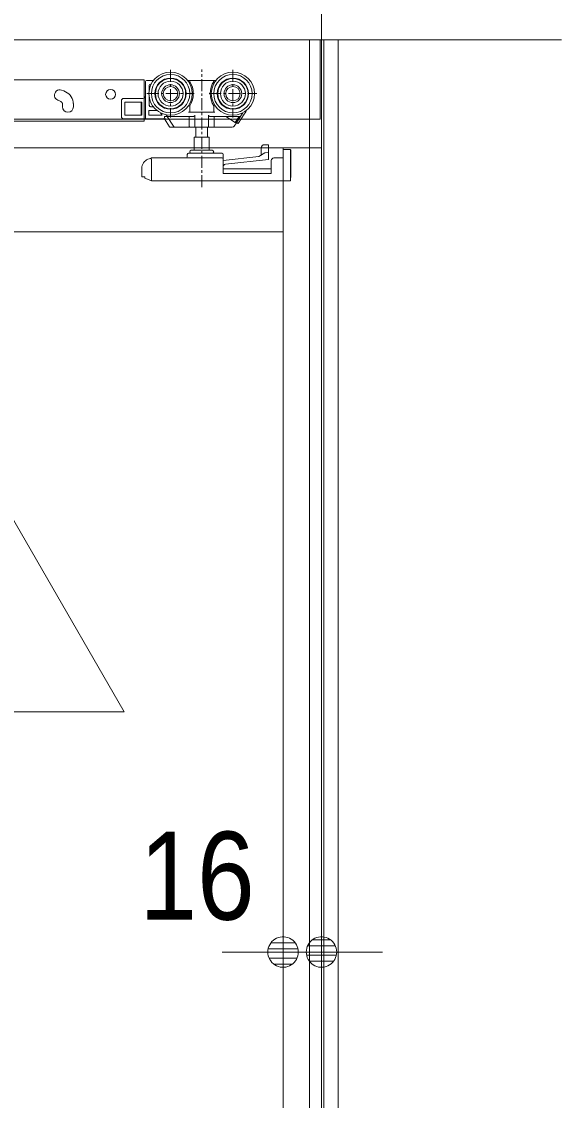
# Model space of a CAD drawing. Units: millimetres, scale not verified. Extents: x -6062 to 6062, y -3045 to 3045.
# Drawn here: x -1644.5 to -1419.5, y -91.8 to 357.6 of the extents above; entities that cross this region are included whole.
import ezdxf
from ezdxf.enums import TextEntityAlignment as Align

# ---------------------------------------------------------------- set-up
doc = ezdxf.new("R2010")
doc.units = ezdxf.units.MM
doc.header["$LTSCALE"] = 20
doc.linetypes.add('CHAIN1', pattern=[8, 5, -1, 1, -1])
for name, color, linetype, lineweight in [('0-0_2寸法-2', 7, 'Continuous', 9), ('0-1_0', 7, 'Continuous', 9), ('0-2_2寸法-1', 7, 'Continuous', 9), ('0-3_2寸法-3', 7, 'Continuous', 9), ('0-4_3一般', 7, 'Continuous', 9)]:
    doc.layers.add(name, color=color, linetype=linetype, lineweight=lineweight)
doc.styles.add('ＭＳ Ｐゴシック', font='')
doc.styles.get('ＭＳ Ｐゴシック').set_extended_font_data('MS PGothic')

# ---------------------------------------------------------------- blocks, each defined once
blk = doc.blocks.new('_Dot')
at = {"layer": '0-1_0'}
for p, q in [((-10, 0), (-20, 0)), ((9.78, 2), (-9.78, 2)), ((7.99, 6), (-7.99, 6)), ((9.16, -3.98), (-9.16, -3.98)), ((6, -7.98), (-6, -7.98))]:
    blk.add_line(p, q, dxfattribs=at)
for points in [[(10, 0), (9.92, 1.25), (9.69, 2.49), (9.3, 3.68), (8.76, 4.82), (8.09, 5.88), (7.29, 6.85), (6.37, 7.71), (5.36, 8.44), (4.26, 9.05), (3.09, 9.51), (1.87, 9.82), (0.63, 9.98), (-0.63, 9.98), (-1.87, 9.82), (-3.09, 9.51), (-4.26, 9.05), (-5.36, 8.44), (-6.37, 7.71), (-7.29, 6.85), (-8.09, 5.88), (-8.76, 4.82), (-9.3, 3.68), (-9.69, 2.49), (-9.92, 1.25), (-10, 0), (0, 0)], [(-10, 0), (-9.92, -1.25), (-9.69, -2.49), (-9.3, -3.68), (-8.76, -4.82), (-8.09, -5.88), (-7.29, -6.85), (-6.37, -7.71), (-5.36, -8.44), (-4.26, -9.05), (-3.09, -9.51), (-1.87, -9.82), (-0.63, -9.98), (0.63, -9.98), (1.87, -9.82), (3.09, -9.51), (4.26, -9.05), (5.36, -8.44), (6.37, -7.71), (7.29, -6.85), (8.09, -5.88), (8.76, -4.82), (9.3, -3.68), (9.69, -2.49), (9.92, -1.25), (10, 0), (0, 0)]]:
    blk.add_lwpolyline(points, close=True, dxfattribs=at)
blk = doc.blocks.new('グループ-11')
at = {"layer": '0-4_3一般'}
for p, q in [((7360, 7000), (-60560, 7000)), ((5360, 7000), (5360, -40000))]:
    blk.add_line(p, q, dxfattribs=at)
blk = doc.blocks.new('グループ-12')
at = {"layer": '0-4_3一般'}
for p, q in [((5360, -40000), (5360, 7000)), ((3882.1, 6665.9), (-2223.9, 6665.9)), ((3882.1, 6659.9), (3882.1, 6665.9)), ((3882.1, 6659.9), (3882.1, 6481.9)), ((3892, 6352), (3892, 6652)), ((3959.5, 6662), (3902, 6662)), ((4262, 6662), (4244.5, 6662)), ((4262, 6662), (4262, 6659.3)), ((4462, 6662), (4262, 6662)), ((4262, 6659.3), (4262, 6654.4)), ((4262, 6654.4), (4262, 6634.4)), ((4479.5, 6662), (4462, 6662)), ((4462, 6659.3), (4462, 6662)), ((4462, 6654.4), (4462, 6659.3)), ((4462, 6634.4), (4462, 6654.4)), ((3194.3, 6581.5), (3213.1, 6574.7)), ((3924, 6622), (3924, 6578.7)), ((3940.8, 6632), (3934, 6632)), ((3182.4, 6490.1), (3163.6, 6496.9)), ((3196.1, 6479.9), (3194.4, 6481.9)), ((3194.8, 6481.5), (3194.5, 6481.9)), ((3692, 6492), (3692, 6362)), ((3712, 6512), (3872, 6512)), ((3722, 6482), (3862, 6482)), ((3722, 6372), (3722, 6482)), ((3858.4, 6372), (3858.4, 6482)), ((3862, 6482), (3862, 6372)), ((3882.1, 6481.9), (3882.1, 6341.9)), ((3924, 6525.2), (3924, 6452)), ((3202.1, 6461.9), (3202.1, 6441.9)), ((3292.1, 6462.4), (3292.1, 6461.9)), ((3292.1, 6441.9), (3292.1, 6461.9)), ((3922, 6372), (3922, 6412)), ((3922, 6412), (3988.9, 6412)), ((3934, 6442), (3959.5, 6442)), ((4018.2, 6392.7), (4031.6, 6372)), ((4252.2, 6452.4), (4252, 6452.5)), ((4262, 6449.5), (4262, 6398)), ((4462, 6398), (4462, 6449.5)), ((4462, 6398), (4472, 6398)), ((4471.8, 6452.4), (4472, 6452.5)), ((4688.8, 6366.5), (4705.8, 6392.7)), ((4727.5, 6406.1), (4731, 6403.9)), ((-2223.9, 6321.9), (3882.1, 6321.9)), ((3892, 6342), (3712, 6342)), ((3862, 6372), (3722, 6372)), ((3882.1, 6321.9), (3882.1, 6341.9)), ((4031.6, 6372), (3922, 6372)), ((4041.1, 6342), (4063, 6342)), ((4051.1, 6362), (4073.9, 6362)), ((4051.1, 6352), (4051.1, 6362)), ((4051.1, 6342), (4093.6, 6276.5)), ((4064.9, 6375.8), (4067.4, 6372)), ((4073.9, 6362), (4067.4, 6372)), ((4073.9, 6362), (4125.8, 6282)), ((4079.3, 6362), (4290, 6362)), ((4258.1, 6362), (4258.1, 6282)), ((4305.7, 6371.5), (4305.8, 6372)), ((4305.8, 6282), (4305.8, 6372)), ((4418.2, 6372), (4418.2, 6282)), ((4433.5, 6362), (4434, 6362)), ((4434, 6362), (4680.4, 6362)), ((4465.9, 6362), (4465.9, 6282)), ((4562.2, 6362), (4640.8, 6310.9)), ((4674, 6362), (4640.8, 6310.9)), ((4641.2, 6311.1), (4640.8, 6310.9)), ((4665.6, 6303.3), (4653, 6311.4)), ((4102, 6272), (4132.3, 6272)), ((4132.3, 6272), (4125.8, 6282)), ((4137.8, 6272), (4132.3, 6272)), ((4137.8, 6272), (4264, 6272)), ((4263.7, 6272), (4264, 6272)), ((4308.1, 6272.1), (4308.3, 6272)), ((4312.5, 6190), (4312.5, 6272)), ((4411.5, 6272), (4411.5, 6190)), ((4415.9, 6272.1), (4415.7, 6272)), ((4415.7, 6272), (4460, 6272)), ((4460, 6272), (4616.6, 6272)), ((4460.3, 6272), (4460, 6272)), ((4299, 6190), (4425, 6190)), ((4299, 6080), (4299, 6190)), ((4425, 6190), (4425, 6080)), ((4865.4, 6118.6), (4865.7, 6119.2)), ((4877.6, 6124.7), (4878, 6124.7)), ((4878, 6124.7), (4917.6, 6124.7)), ((4918, 6122.8), (4918, 6124.4)), ((4918, 6124.4), (4918, 6124.4)), ((4918, 6116), (4918, 6122.8)), ((4918, 6062.3), (4918, 6116)), ((4242, 6046), (4242, 6026)), ((4308.7, 6056), (4252, 6056)), ((4450, 6080), (4274, 6080)), ((4308.7, 6056), (4415.3, 6056)), ((4532, 6056), (4415.3, 6056)), ((4542, 6026), (4542, 6046)), ((4838, 6027.6), (4542, 5996)), ((4542, 6026), (4542, 6006)), ((4888, 6059.1), (4838, 6027.6)), ((4858, 6092), (4858, 6040.2)), ((4918, 6062.3), (4888, 6059.1)), ((4918, 6002), (4918, 6062.3)), ((5040, -39740), (5040, 6100)), ((5102, 6086), (5042, 6086)), ((5102, 5826), (5102, 6086)), ((5104, 6084), (5102, 6084)), ((5104, 6074), (5104, 6084)), ((5104, 6074), (5104, 5860)), ((5360, -39740), (5360, 6100)), ((3922.6, 6008.7), (3913.9, 6005.4)), ((3922.6, 6008.7), (3932.5, 6012.4)), ((3940.3, 6015.3), (3932.5, 6012.4)), ((3942, 6006.3), (3942, 6006)), ((3942, 6006), (3942, 5826)), ((4532, 6016), (3943.8, 6016)), ((4542, 5888), (4542, 6006)), ((4559.9, 5963.7), (4918, 6002)), ((4942, 5888), (4942, 5996)), ((3862, 5930.5), (3862, 5860)), ((3862, 5860), (3887.4, 5860)), ((3887.4, 5860), (3887.4, 5846.5)), ((3887.4, 5846.5), (3922.6, 5833.3)), ((4542, 5926), (4942, 5926)), ((4542, 5888), (4942, 5888)), ((3942, 5826), (3922.6, 5833.3)), ((5102, 5826), (3942, 5826)), ((5040, 5400), (-10380, 5400))]:
    blk.add_line(p, q, dxfattribs=at)
at = {"layer": '0-4_3一般', "linetype": 'CHAIN1'}
for p, q in [((4102, 6750), (4102, 6354)), ((4362, 5773.4), (4362, 6753.4)), ((4622, 6750), (4622, 6354)), ((3904, 6552), (4300, 6552)), ((4424, 6552), (4820, 6552))]:
    blk.add_line(p, q, dxfattribs=at)
at = {"layer": '0-4_3一般'}
blk.add_lwpolyline([(5350, 6340), (5350, 7000), (-26440, 7000), (-26440, 6340)], close=True, dxfattribs=at)
for points in [[(3202.1, 6461.9), (3202.1, 6462.4), (3202.1, 6463), (3202.1, 6463.5), (3202, 6464.1), (3202, 6464.6), (3201.9, 6465.2), (3201.9, 6465.7), (3201.8, 6466.2), (3201.7, 6466.8), (3201.6, 6467.3), (3201.5, 6467.8), (3201.4, 6468.4), (3201.3, 6468.9), (3201.1, 6469.4), (3201, 6470), (3200.8, 6470.5), (3200.7, 6471), (3200.5, 6471.5), (3200.3, 6472.1), (3200.1, 6472.6), (3199.9, 6473.1), (3199.7, 6473.6), (3199.5, 6474.1), (3199.2, 6474.6), (3199, 6475.1), (3198.7, 6475.6), (3198.5, 6476.1), (3198.2, 6476.6), (3198, 6477), (3197.7, 6477.5), (3197.4, 6478), (3197.1, 6478.4), (3196.8, 6478.9), (3196.5, 6479.3), (3196.2, 6479.8), (3195.8, 6480.2), (3195.5, 6480.6), (3195.2, 6481.1), (3194.8, 6481.5)], [(3290.4, 6481.9), (3290.5, 6481.4), (3290.6, 6480.9), (3290.6, 6480.4), (3290.7, 6479.9), (3290.8, 6479.4), (3290.8, 6478.9), (3290.9, 6478.4), (3291, 6477.9), (3291, 6477.4), (3291.1, 6476.9), (3291.2, 6476.4), (3291.2, 6475.9), (3291.3, 6475.4), (3291.3, 6474.9), (3291.4, 6474.4), (3291.4, 6473.9), (3291.5, 6473.4), (3291.5, 6472.9), (3291.6, 6472.4), (3291.6, 6471.9), (3291.7, 6471.4), (3291.7, 6470.9), (3291.8, 6470.4), (3291.8, 6469.9), (3291.8, 6469.4), (3291.9, 6468.9), (3291.9, 6468.4), (3291.9, 6467.9), (3292, 6467.4), (3292, 6466.9), (3292, 6466.4), (3292, 6465.9), (3292, 6465.4), (3292.1, 6464.9), (3292.1, 6464.4), (3292.1, 6463.9), (3292.1, 6463.4), (3292.1, 6462.9), (3292.1, 6462.4)], [(4252, 6398), (4262, 6398), (4462, 6398)], [(4262, 6449.5), (4261.7, 6449.6), (4261.5, 6449.7), (4261.2, 6449.7), (4261, 6449.8), (4260.7, 6449.9), (4260.5, 6449.9), (4260.2, 6450), (4260, 6450.1), (4259.7, 6450.2), (4259.5, 6450.2), (4259.2, 6450.3), (4259, 6450.4), (4258.7, 6450.5), (4258.5, 6450.5), (4258.2, 6450.6), (4258, 6450.7), (4257.7, 6450.8), (4257.5, 6450.8), (4257.2, 6450.9), (4257, 6451), (4256.7, 6451.1), (4256.5, 6451.1), (4256.2, 6451.2), (4256, 6451.3), (4255.7, 6451.4), (4255.5, 6451.4), (4255.2, 6451.5), (4255, 6451.6), (4254.7, 6451.7), (4254.5, 6451.7), (4254.2, 6451.8), (4254, 6451.9), (4253.7, 6452), (4253.5, 6452), (4253.2, 6452.1), (4253, 6452.2), (4252.7, 6452.3), (4252.5, 6452.3), (4252.2, 6452.4)], [(4462, 6449.5), (4462.3, 6449.6), (4462.5, 6449.7), (4462.8, 6449.7), (4463, 6449.8), (4463.3, 6449.9), (4463.5, 6449.9), (4463.8, 6450), (4464, 6450.1), (4464.3, 6450.2), (4464.5, 6450.2), (4464.8, 6450.3), (4465, 6450.4), (4465.3, 6450.5), (4465.5, 6450.5), (4465.8, 6450.6), (4466, 6450.7), (4466.3, 6450.8), (4466.5, 6450.8), (4466.8, 6450.9), (4467, 6451), (4467.3, 6451.1), (4467.5, 6451.1), (4467.8, 6451.2), (4468, 6451.3), (4468.3, 6451.4), (4468.5, 6451.4), (4468.8, 6451.5), (4469, 6451.6), (4469.3, 6451.7), (4469.5, 6451.7), (4469.8, 6451.8), (4470, 6451.9), (4470.3, 6452), (4470.5, 6452), (4470.8, 6452.1), (4471, 6452.2), (4471.3, 6452.3), (4471.5, 6452.3), (4471.8, 6452.4)], [(4665.6, 6303.3), (4715.5, 6380.1), (4731, 6403.9)], [(3892, 6352), (3892, 6342), (4041.1, 6342)], [(4290, 6362), (4290.5, 6362), (4291, 6362), (4291.5, 6362.1), (4292, 6362.1), (4292.5, 6362.2), (4293, 6362.3), (4293.6, 6362.4), (4294.1, 6362.5), (4294.6, 6362.6), (4295.1, 6362.7), (4295.6, 6362.8), (4296.1, 6363), (4296.6, 6363.1), (4297.1, 6363.3), (4297.6, 6363.5), (4298.1, 6363.7), (4298.7, 6363.9), (4299.2, 6364.1), (4299.7, 6364.3), (4300.2, 6364.5), (4300.7, 6364.8), (4301.2, 6365), (4301.6, 6365.3), (4302.1, 6365.6), (4302.5, 6365.9), (4302.9, 6366.2), (4303.2, 6366.5), (4303.6, 6366.9), (4303.9, 6367.2), (4304.2, 6367.6), (4304.4, 6368), (4304.7, 6368.4), (4304.9, 6368.8), (4305.1, 6369.2), (4305.2, 6369.6), (4305.4, 6370.1), (4305.5, 6370.5), (4305.6, 6371), (4305.7, 6371.5)], [(4418.2, 6372), (4418.3, 6371.5), (4418.4, 6371), (4418.5, 6370.5), (4418.6, 6370.1), (4418.8, 6369.6), (4418.9, 6369.2), (4419.1, 6368.8), (4419.3, 6368.4), (4419.6, 6368), (4419.8, 6367.6), (4420.1, 6367.2), (4420.4, 6366.9), (4420.8, 6366.5), (4421.1, 6366.2), (4421.5, 6365.9), (4421.9, 6365.6), (4422.4, 6365.3), (4422.8, 6365), (4423.3, 6364.8), (4423.8, 6364.5), (4424.3, 6364.3), (4424.8, 6364.1), (4425.3, 6363.9), (4425.9, 6363.7), (4426.4, 6363.5), (4426.9, 6363.3), (4427.4, 6363.1), (4427.9, 6363), (4428.4, 6362.8), (4428.9, 6362.7), (4429.4, 6362.6), (4429.9, 6362.5), (4430.4, 6362.4), (4431, 6362.3), (4431.5, 6362.2), (4432, 6362.1), (4432.5, 6362.1), (4433, 6362), (4433.5, 6362)], [(4633.3, 6281.1), (4651.7, 6309.4), (4688.8, 6366.5)], [(4651.7, 6309.4), (4651.9, 6309.7), (4652, 6310), (4652.1, 6310.2), (4652.2, 6310.5), (4652.2, 6310.7), (4652.2, 6311), (4652.2, 6311.2), (4652.2, 6311.4), (4652.1, 6311.5), (4652, 6311.7), (4651.8, 6311.8), (4651.6, 6312), (4651.4, 6312.1), (4651.1, 6312.2), (4650.8, 6312.2), (4650.5, 6312.3), (4650.2, 6312.3), (4649.8, 6312.4), (4649.4, 6312.4), (4648.9, 6312.4), (4648.5, 6312.3), (4648, 6312.3), (4647.5, 6312.3), (4647.1, 6312.2), (4646.7, 6312.2), (4646.2, 6312.1), (4645.8, 6312.1), (4645.4, 6312), (4645, 6312), (4644.6, 6311.9), (4644.2, 6311.8), (4643.8, 6311.8), (4643.4, 6311.7), (4643, 6311.6), (4642.6, 6311.5), (4642.2, 6311.4), (4641.9, 6311.3), (4641.5, 6311.2), (4641.2, 6311.1)], [(4258.1, 6282), (4258.1, 6281.7), (4258.1, 6281.3), (4258.2, 6281), (4258.2, 6280.7), (4258.3, 6280.4), (4258.3, 6280.1), (4258.4, 6279.8), (4258.4, 6279.4), (4258.5, 6279.1), (4258.6, 6278.8), (4258.6, 6278.5), (4258.7, 6278.2), (4258.8, 6277.9), (4258.9, 6277.6), (4259, 6277.3), (4259.1, 6276.9), (4259.2, 6276.6), (4259.3, 6276.3), (4259.4, 6276), (4259.6, 6275.7), (4259.7, 6275.4), (4259.8, 6275.1), (4260, 6274.8), (4260.2, 6274.6), (4260.3, 6274.3), (4260.5, 6274.1), (4260.7, 6273.8), (4260.9, 6273.6), (4261.1, 6273.4), (4261.3, 6273.2), (4261.5, 6273), (4261.8, 6272.9), (4262, 6272.7), (4262.3, 6272.6), (4262.5, 6272.4), (4262.8, 6272.3), (4263.1, 6272.2), (4263.4, 6272.1), (4263.7, 6272)], [(4264, 6272), (4308.3, 6272), (4415.7, 6272)], [(4305.8, 6282), (4305.8, 6281.7), (4305.8, 6281.4), (4305.8, 6281.2), (4305.8, 6280.9), (4305.8, 6280.6), (4305.8, 6280.3), (4305.8, 6280.1), (4305.8, 6279.8), (4305.8, 6279.5), (4305.8, 6279.2), (4305.8, 6278.9), (4305.8, 6278.7), (4305.8, 6278.4), (4305.8, 6278.1), (4305.9, 6277.8), (4305.9, 6277.5), (4305.9, 6277.2), (4305.9, 6276.9), (4305.9, 6276.7), (4305.9, 6276.4), (4305.9, 6276.1), (4305.9, 6275.8), (4306, 6275.5), (4306, 6275.3), (4306.1, 6275), (4306.1, 6274.7), (4306.2, 6274.5), (4306.3, 6274.3), (4306.4, 6274), (4306.5, 6273.8), (4306.7, 6273.6), (4306.8, 6273.4), (4307, 6273.2), (4307.1, 6273), (4307.3, 6272.8), (4307.5, 6272.6), (4307.7, 6272.4), (4307.9, 6272.3), (4308.1, 6272.1)], [(4418.2, 6282), (4418.2, 6281.7), (4418.2, 6281.4), (4418.2, 6281.2), (4418.2, 6280.9), (4418.2, 6280.6), (4418.2, 6280.3), (4418.2, 6280.1), (4418.2, 6279.8), (4418.2, 6279.5), (4418.2, 6279.2), (4418.2, 6278.9), (4418.2, 6278.7), (4418.2, 6278.4), (4418.2, 6278.1), (4418.1, 6277.8), (4418.1, 6277.5), (4418.1, 6277.2), (4418.1, 6276.9), (4418.1, 6276.7), (4418.1, 6276.4), (4418.1, 6276.1), (4418.1, 6275.8), (4418, 6275.5), (4418, 6275.3), (4417.9, 6275), (4417.9, 6274.7), (4417.8, 6274.5), (4417.7, 6274.3), (4417.6, 6274), (4417.5, 6273.8), (4417.3, 6273.6), (4417.2, 6273.4), (4417, 6273.2), (4416.9, 6273), (4416.7, 6272.8), (4416.5, 6272.6), (4416.3, 6272.4), (4416.1, 6272.3), (4415.9, 6272.1)], [(4465.9, 6282), (4465.9, 6281.7), (4465.9, 6281.3), (4465.8, 6281), (4465.8, 6280.7), (4465.7, 6280.4), (4465.7, 6280.1), (4465.6, 6279.8), (4465.6, 6279.4), (4465.5, 6279.1), (4465.4, 6278.8), (4465.4, 6278.5), (4465.3, 6278.2), (4465.2, 6277.9), (4465.1, 6277.6), (4465, 6277.3), (4464.9, 6276.9), (4464.8, 6276.6), (4464.7, 6276.3), (4464.6, 6276), (4464.4, 6275.7), (4464.3, 6275.4), (4464.2, 6275.1), (4464, 6274.8), (4463.8, 6274.6), (4463.7, 6274.3), (4463.5, 6274.1), (4463.3, 6273.8), (4463.1, 6273.6), (4462.9, 6273.4), (4462.7, 6273.2), (4462.5, 6273), (4462.2, 6272.9), (4462, 6272.7), (4461.7, 6272.6), (4461.5, 6272.4), (4461.2, 6272.3), (4460.9, 6272.2), (4460.6, 6272.1), (4460.3, 6272)], [(4858.1, 6092.1), (4858.1, 6092.8), (4858.2, 6093.5), (4858.2, 6094.2), (4858.2, 6094.9), (4858.3, 6095.6), (4858.3, 6096.3), (4858.4, 6097), (4858.4, 6097.8), (4858.5, 6098.5), (4858.6, 6099.2), (4858.7, 6099.9), (4858.8, 6100.6), (4859, 6101.3), (4859.1, 6102), (4859.3, 6102.7), (4859.4, 6103.4), (4859.6, 6104), (4859.8, 6104.7), (4859.9, 6105.4), (4860.1, 6106.1), (4860.3, 6106.8), (4860.6, 6107.5), (4860.8, 6108.2), (4861, 6108.9), (4861.3, 6109.5), (4861.5, 6110.2), (4861.7, 6110.9), (4862, 6111.5), (4862.3, 6112.2), (4862.6, 6112.8), (4862.8, 6113.5), (4863.1, 6114.1), (4863.4, 6114.8), (4863.7, 6115.4), (4864.1, 6116.1), (4864.4, 6116.7), (4864.7, 6117.3), (4865, 6118), (4865.4, 6118.6)], [(4865.8, 6119.2), (4865.9, 6119.5), (4866.1, 6119.8), (4866.3, 6120.1), (4866.5, 6120.4), (4866.7, 6120.6), (4866.9, 6120.9), (4867.1, 6121.1), (4867.3, 6121.4), (4867.6, 6121.6), (4867.8, 6121.8), (4868.1, 6122), (4868.3, 6122.2), (4868.6, 6122.4), (4868.9, 6122.6), (4869.2, 6122.8), (4869.5, 6122.9), (4869.9, 6123.1), (4870.2, 6123.2), (4870.5, 6123.3), (4870.9, 6123.4), (4871.3, 6123.5), (4871.6, 6123.6), (4872, 6123.7), (4872.3, 6123.8), (4872.7, 6123.9), (4873, 6124), (4873.4, 6124.1), (4873.8, 6124.2), (4874.1, 6124.2), (4874.5, 6124.3), (4874.8, 6124.3), (4875.2, 6124.4), (4875.5, 6124.5), (4875.9, 6124.5), (4876.2, 6124.5), (4876.6, 6124.6), (4876.9, 6124.6), (4877.3, 6124.6), (4877.6, 6124.7)], [(4917.6, 6124.7), (4917.7, 6124.7), (4917.7, 6124.7), (4917.7, 6124.7), (4917.7, 6124.7), (4917.7, 6124.7), (4917.7, 6124.7), (4917.7, 6124.7), (4917.7, 6124.7), (4917.8, 6124.7), (4917.8, 6124.7), (4917.8, 6124.7), (4917.8, 6124.6), (4917.8, 6124.6), (4917.8, 6124.6), (4917.8, 6124.6), (4917.8, 6124.6), (4917.8, 6124.6), (4917.9, 6124.6), (4917.9, 6124.6), (4917.9, 6124.6), (4917.9, 6124.6), (4917.9, 6124.6), (4917.9, 6124.6), (4917.9, 6124.6), (4917.9, 6124.6), (4917.9, 6124.5), (4917.9, 6124.5), (4917.9, 6124.5), (4918, 6124.5), (4918, 6124.5), (4918, 6124.5), (4918, 6124.5), (4918, 6124.5), (4918, 6124.5), (4918, 6124.4), (4918, 6124.4), (4918, 6124.4), (4918, 6124.4), (4918, 6124.4)], [(5360, 6100), (-10700, 6100), (-10700, -39740)], [(4962, 6016), (5042, 6016), (5042, 6086)], [(3932.5, 6012.4), (3932.8, 6012.3), (3933.1, 6012.2), (3933.4, 6012.1), (3933.7, 6012), (3934, 6012), (3934.3, 6011.8), (3934.6, 6011.7), (3934.9, 6011.6), (3935.2, 6011.5), (3935.5, 6011.4), (3935.8, 6011.3), (3936.1, 6011.2), (3936.4, 6011.1), (3936.7, 6011), (3937, 6010.9), (3937.3, 6010.7), (3937.6, 6010.6), (3937.9, 6010.5), (3938.2, 6010.4), (3938.5, 6010.2), (3938.8, 6010.1), (3939.1, 6010), (3939.4, 6009.8), (3939.6, 6009.7), (3939.9, 6009.5), (3940.1, 6009.3), (3940.4, 6009.2), (3940.6, 6009), (3940.8, 6008.8), (3940.9, 6008.5), (3941.1, 6008.3), (3941.3, 6008.1), (3941.4, 6007.9), (3941.5, 6007.6), (3941.6, 6007.4), (3941.7, 6007.1), (3941.8, 6006.8), (3941.9, 6006.6), (3942, 6006.3)], [(5104, 5860), (5103.4, 5853.7), (5102, 5848.8)]]:
    blk.add_lwpolyline(points, dxfattribs=at)
for centre, radius in [((4102, 6552), 180), ((4102, 6552), 160), ((4102, 6552), 130), ((4102, 6552), 126), ((4102, 6552), 104), ((4622, 6552), 180), ((4622, 6552), 160), ((4622, 6552), 130), ((4622, 6552), 126), ((4622, 6552), 104), ((3602.1, 6545.9), 41), ((4102, 6552), 74), ((4102, 6552), 60), ((4622, 6552), 74), ((4622, 6552), 60)]:
    blk.add_circle(centre, radius, dxfattribs=at)
for centre, radius, start, end in [((3902, 6652), 10, 90, 180), ((4102, 6552), 190, 327.3631, 32.6369), ((4622, 6552), 190, 147.3631, 212.6369), ((3179, 6539.2), 45, 70, 250), ((3172.1, 6461.9), 120, 9.59407, 70), ((3934, 6622), 10, 90, 180), ((3172.1, 6461.9), 30, 41.81031, 70), ((3712, 6492), 20, 90, 180), ((3872, 6532), 20, 270, 0), ((3247.1, 6441.9), 45, 180, 0), ((3944, 6462), 20, 180, 270), ((3934, 6452), 10, 180, 270), ((3712, 6362), 20, 180, 270), ((4041.1, 6352), 10, 270, 0), ((4079.3, 6372), 10, 213, 270), ((4680.4, 6372), 10, 270, 327), ((4102, 6282), 10, 213, 270), ((4137.8, 6282), 10, 213, 270), ((4616.6, 6292), 20, 270, 327), ((4232, 6026), 10, 270, 0), ((4252, 6046), 10, 90, 180), ((4274, 6068), 12, 90, 180), ((4274, 6068), 12, 180, 270), ((4450, 6068), 12, 0, 90), ((4450, 6068), 12, 270, 0), ((4532, 6046), 10, 0, 90), ((3942, 5930.5), 80, 110.55605, 180), ((3943.8, 6006), 10, 90, 110.55605), ((4532, 6006), 10, 0, 90), ((4562, 5943.8), 20, 96.10164, 180), ((4962, 5996), 20, 90, 180)]:
    blk.add_arc(centre, radius, start, end, dxfattribs=at)
blk.add_blockref('グループ-11', (0, 0), dxfattribs=at)
blk = doc.blocks.new('グループ-23')
at = {"layer": '0-4_3一般'}
for p, q in [((5260, 7000), (5500, 7000)), ((5260, -40000), (5260, 7000)), ((5380, 7000), (5380, -40000)), ((5500, 7000), (5500, -40000))]:
    blk.add_line(p, q, dxfattribs=at)

msp = doc.modelspace()

# ---------------------------------------------------------------- linework, layer by layer
at = {"layer": '0-0_2寸法-2'}
for p, q in [((-1535.5, -10), (-1535.3, -10)), ((-1519.5, -11), (-1519.5, -10)), ((-1548.21, -30), (-1560.92, -30)), ((-1535.5, -30), (-1519.5, -30)), ((-1506.79, -30), (-1494.08, -30))]:
    msp.add_line(p, q, dxfattribs=at)
at = {"layer": '0-2_2寸法-1'}
msp.add_line((-1519.5, 325), (-1519.5, 586.14), dxfattribs=at)
at = {"layer": '0-3_2寸法-3'}
msp.add_lwpolyline([(-2232.59, 70), (-1601.75, 70), (-1747.99, 323.3)], dxfattribs=at)

# ---------------------------------------------------------------- block references
at = {"layer": '0-0_2寸法-2', "xscale": 0.6356201, "yscale": 0.6356201}
msp.add_blockref('_Dot', (-1535.5, -30), dxfattribs=at)
at = {"layer": '0-0_2寸法-2', "xscale": 0.6356201, "yscale": 0.6356201, "rotation": 180}
msp.add_blockref('_Dot', (-1519.5, -30), dxfattribs=at)
at = {"layer": '0-4_3一般', "xscale": 0.05, "yscale": 0.05}
for name in ['グループ-12', 'グループ-23']:
    msp.add_blockref(name, (-1787.5, 0), dxfattribs=at)

# ---------------------------------------------------------------- texts
at = {"layer": '0-0_2寸法-2', "style": 'ＭＳ Ｐゴシック', "width": 0.9}
msp.add_text('16', height=36.66, dxfattribs=at).set_placement((-1595.33, -27.52), align=Align.BOTTOM_LEFT)

doc.saveas('drawing.dxf')
